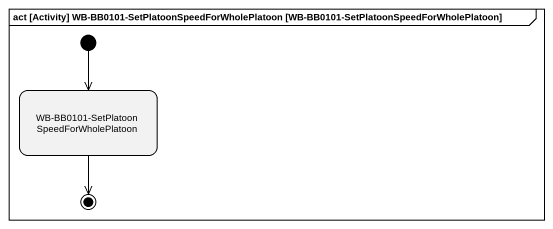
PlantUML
@startuml
mainframe act [Activity] WB-BB0101-SetPlatoonSpeedForWholePlatoon [WB-BB0101-SetPlatoonSpeedForWholePlatoon]
hide empty description
state "WB-BB0101-SetPlatoonSpeedForWholePlatoon" as WB_BB0101
[*] --> WB_BB0101
WB_BB0101 --> [*]
@enduml
